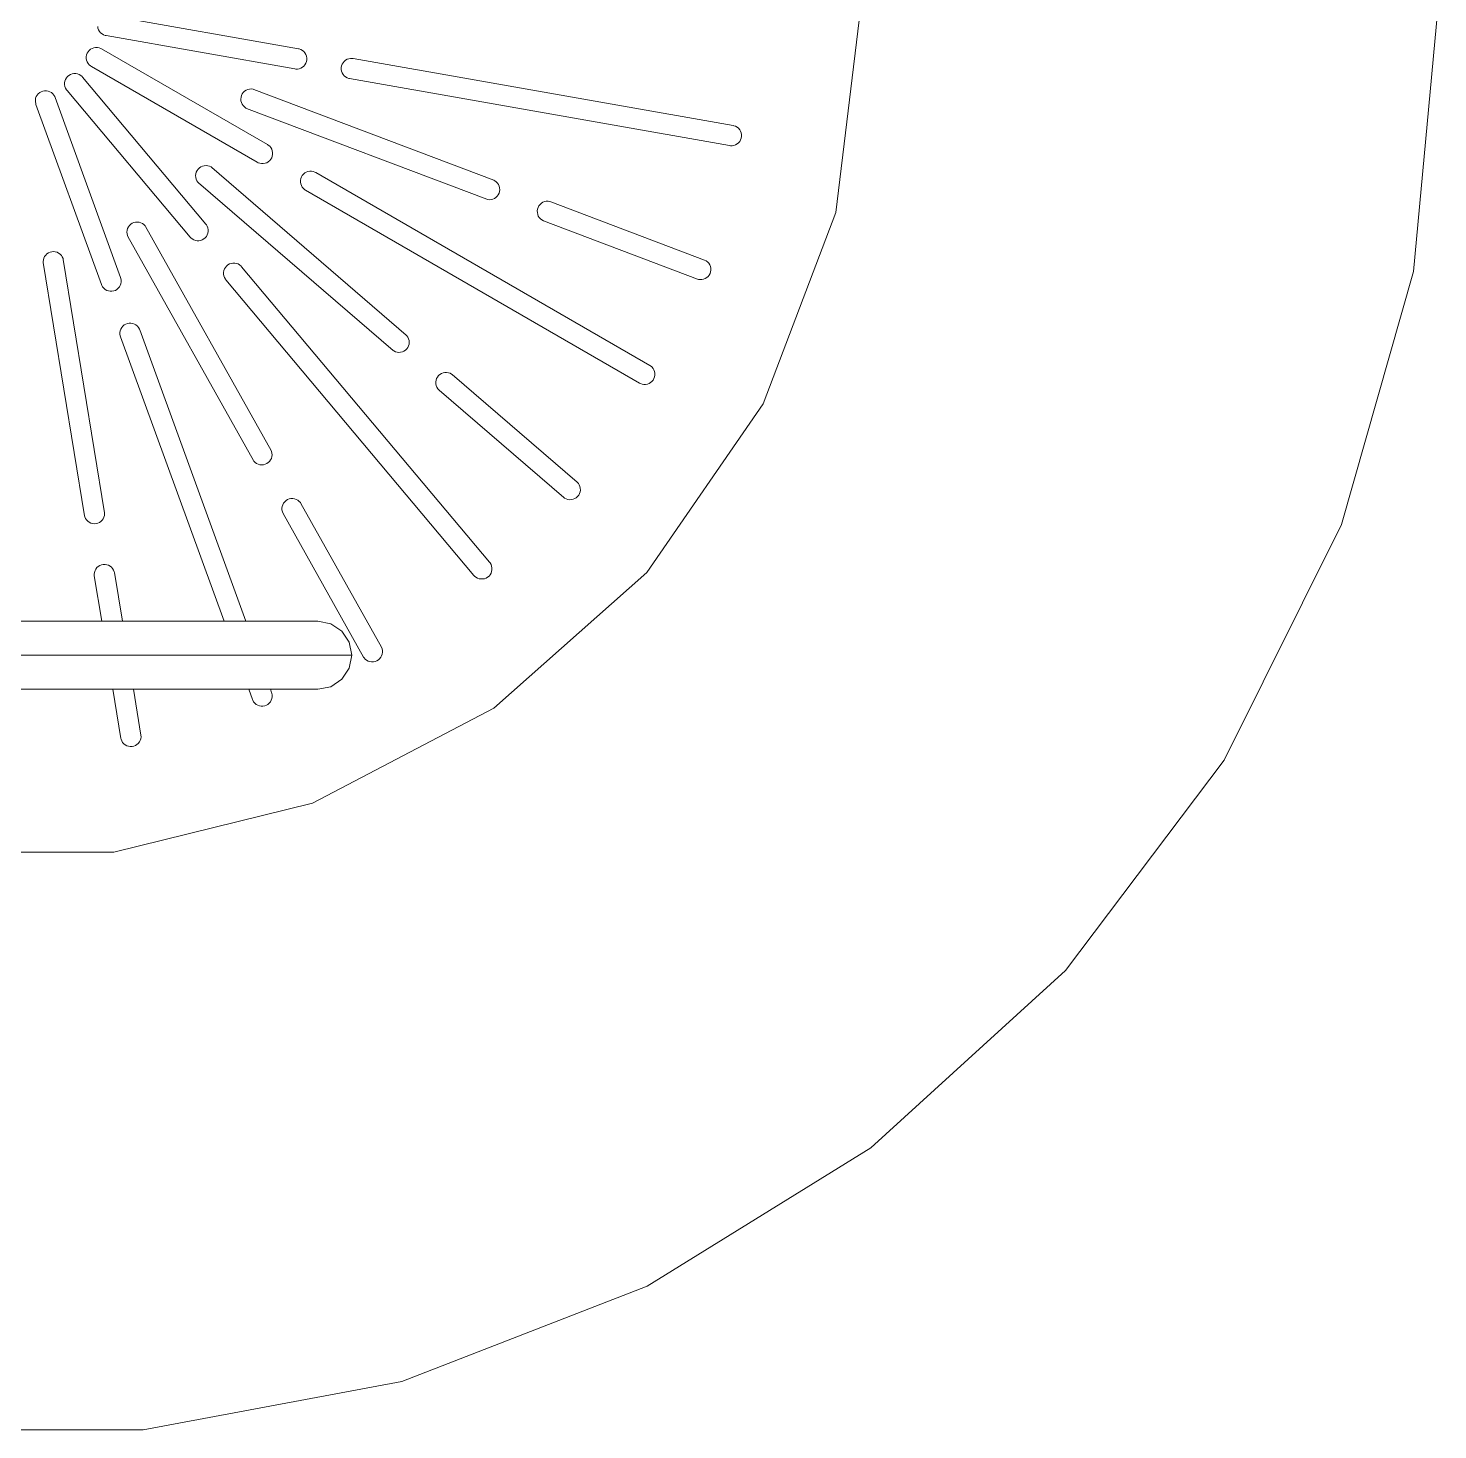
# Model space of a CAD drawing. Header units: millimetres. Extents: x 12228 to 15818, y 15837 to 21284.
# Drawn here: x 13551.3 to 13758.8, y 20088.5 to 20294.8 of the extents above; entities that cross this region are included whole.
import ezdxf

# ---------------------------------------------------------------- set-up
doc = ezdxf.new("R2010")
doc.units = ezdxf.units.MM
doc.header["$LTSCALE"] = 3
for name, color, linetype, lineweight in [('Elementy modelu - Kształty_Nr_pióra__1', 7, 'Continuous', 13), ('Konstrukcja - Stropy_Nr_pióra__1', 7, 'Continuous', 13), ('Konstrukcja - Słupy_Nr_pióra__1', 7, 'Continuous', 13)]:
    doc.layers.add(name, color=color, linetype=linetype, lineweight=lineweight)

msp = doc.modelspace()

# ---------------------------------------------------------------- linework, layer by layer
at = {"layer": 'Elementy modelu - Kształty_Nr_pióra__1', "linetype": 'Continuous'}
for p, q in [((13593.91, 20207.52), (13503.91, 20207.52)), ((13595.82, 20207.14), (13593.91, 20207.52)), ((13597.45, 20206.06), (13595.82, 20207.14)), ((13598.53, 20204.43), (13597.45, 20206.06)), ((13598.91, 20202.52), (13598.53, 20204.43)), ((13598.91, 20202.52), (13498.91, 20202.52)), ((13598.53, 20200.61), (13598.91, 20202.52)), ((13597.45, 20198.99), (13598.53, 20200.61)), ((13593.91, 20197.52), (13503.91, 20197.52)), ((13593.91, 20197.52), (13595.82, 20197.9)), ((13595.82, 20197.9), (13597.45, 20198.99))]:
    msp.add_line(p, q, dxfattribs=at)
at = {"layer": 'Konstrukcja - Stropy_Nr_pióra__1', "linetype": 'Continuous'}
for p, q in [((13561.51, 20295.08), (13561.55, 20294.82)), ((13561.55, 20294.82), (13561.64, 20294.57)), ((13591.05, 20291.79), (13563.27, 20296.69)), ((13561.64, 20294.57), (13561.78, 20294.35)), ((13561.78, 20294.35), (13561.94, 20294.15)), ((13561.94, 20294.15), (13562.15, 20293.98)), ((13562.15, 20293.98), (13562.37, 20293.85)), ((13562.37, 20293.85), (13562.62, 20293.76)), ((13562.62, 20293.76), (13562.75, 20293.73)), ((13562.75, 20293.73), (13590.53, 20288.84)), ((13559.88, 20290.89), (13559.83, 20290.63)), ((13559.97, 20291.14), (13559.88, 20290.89)), ((13560.1, 20291.36), (13559.97, 20291.14)), ((13560.27, 20291.56), (13560.1, 20291.36)), ((13560.47, 20291.73), (13560.27, 20291.56)), ((13560.69, 20291.86), (13560.47, 20291.73)), ((13560.94, 20291.95), (13560.69, 20291.86)), ((13561.2, 20292), (13560.94, 20291.95)), ((13561.46, 20292), (13561.2, 20292)), ((13561.72, 20291.95), (13561.46, 20292)), ((13561.97, 20291.86), (13561.72, 20291.95)), ((13562.08, 20291.8), (13561.97, 20291.86)), ((13586.51, 20277.69), (13562.08, 20291.8)), ((13591.18, 20291.77), (13591.05, 20291.79)), ((13591.43, 20291.68), (13591.18, 20291.77)), ((13591.65, 20291.55), (13591.43, 20291.68)), ((13591.86, 20291.38), (13591.65, 20291.55)), ((13592.02, 20291.18), (13591.86, 20291.38)), ((13592.16, 20290.95), (13592.02, 20291.18)), ((13592.24, 20290.7), (13592.16, 20290.95)), ((13592.29, 20290.44), (13592.24, 20290.7)), ((13559.83, 20290.63), (13559.83, 20290.37)), ((13559.83, 20290.37), (13559.88, 20290.11)), ((13559.88, 20290.11), (13559.97, 20289.86)), ((13559.97, 20289.86), (13560.1, 20289.64)), ((13560.1, 20289.64), (13560.27, 20289.44)), ((13560.27, 20289.44), (13560.47, 20289.27)), ((13560.47, 20289.27), (13560.58, 20289.2)), ((13560.58, 20289.2), (13585.01, 20275.1)), ((13590.53, 20288.84), (13590.66, 20288.81)), ((13590.66, 20288.81), (13590.92, 20288.81)), ((13590.92, 20288.81), (13591.18, 20288.86)), ((13591.18, 20288.86), (13591.43, 20288.95)), ((13591.43, 20288.95), (13591.65, 20289.08)), ((13591.65, 20289.08), (13591.86, 20289.25)), ((13591.86, 20289.25), (13592.02, 20289.45)), ((13592.02, 20289.45), (13592.16, 20289.68)), ((13592.16, 20289.68), (13592.25, 20289.92)), ((13592.25, 20289.92), (13592.29, 20290.18)), ((13592.29, 20290.18), (13592.29, 20290.44)), ((13597.41, 20289.28), (13597.36, 20289.02)), ((13597.36, 20289.02), (13597.36, 20288.76)), ((13597.36, 20288.76), (13597.41, 20288.5)), ((13597.5, 20289.53), (13597.41, 20289.28)), ((13597.63, 20289.75), (13597.5, 20289.53)), ((13597.8, 20289.95), (13597.63, 20289.75)), ((13598, 20290.12), (13597.8, 20289.95)), ((13598.22, 20290.25), (13598, 20290.12)), ((13598.47, 20290.34), (13598.22, 20290.25)), ((13598.73, 20290.39), (13598.47, 20290.34)), ((13598.99, 20290.39), (13598.73, 20290.39)), ((13599.12, 20290.37), (13598.99, 20290.39)), ((13655.06, 20280.5), (13599.12, 20290.37)), ((13556.69, 20287.04), (13556.64, 20286.78)), ((13556.64, 20286.78), (13556.64, 20286.52)), ((13556.64, 20286.52), (13556.69, 20286.26)), ((13556.78, 20287.28), (13556.69, 20287.04)), ((13556.91, 20287.51), (13556.78, 20287.28)), ((13557.08, 20287.71), (13556.91, 20287.51)), ((13557.28, 20287.88), (13557.08, 20287.71)), ((13557.51, 20288.01), (13557.28, 20287.88)), ((13557.75, 20288.1), (13557.51, 20288.01)), ((13558.01, 20288.15), (13557.75, 20288.1)), ((13558.27, 20288.15), (13558.01, 20288.15)), ((13558.53, 20288.1), (13558.27, 20288.15)), ((13558.78, 20288.01), (13558.53, 20288.1)), ((13559.01, 20287.88), (13558.78, 20288.01)), ((13559.21, 20287.71), (13559.01, 20287.88)), ((13559.29, 20287.61), (13559.21, 20287.71)), ((13577.43, 20266), (13559.29, 20287.61)), ((13597.41, 20288.5), (13597.5, 20288.25)), ((13597.5, 20288.25), (13597.63, 20288.03)), ((13597.63, 20288.03), (13597.8, 20287.83)), ((13597.8, 20287.83), (13598, 20287.66)), ((13598, 20287.66), (13598.22, 20287.53)), ((13598.22, 20287.53), (13598.47, 20287.44)), ((13598.47, 20287.44), (13598.6, 20287.41)), ((13598.6, 20287.41), (13654.54, 20277.55)), ((13552.37, 20284.51), (13552.33, 20284.25)), ((13552.46, 20284.75), (13552.37, 20284.51)), ((13552.6, 20284.98), (13552.46, 20284.75)), ((13552.76, 20285.18), (13552.6, 20284.98)), ((13552.97, 20285.35), (13552.76, 20285.18)), ((13553.19, 20285.48), (13552.97, 20285.35)), ((13553.44, 20285.57), (13553.19, 20285.48)), ((13553.7, 20285.62), (13553.44, 20285.57)), ((13553.96, 20285.62), (13553.7, 20285.62)), ((13554.22, 20285.57), (13553.96, 20285.62)), ((13554.47, 20285.48), (13554.22, 20285.57)), ((13554.69, 20285.35), (13554.47, 20285.48)), ((13554.89, 20285.18), (13554.69, 20285.35)), ((13555.06, 20284.98), (13554.89, 20285.18)), ((13555.19, 20284.75), (13555.06, 20284.98)), ((13555.24, 20284.63), (13555.19, 20284.75)), ((13564.89, 20258.12), (13555.24, 20284.63)), ((13556.69, 20286.26), (13556.78, 20286.01)), ((13556.78, 20286.01), (13556.91, 20285.78)), ((13556.91, 20285.78), (13556.99, 20285.68)), ((13556.99, 20285.68), (13575.13, 20264.07)), ((13582.61, 20284.66), (13582.59, 20284.4)), ((13582.69, 20284.91), (13582.61, 20284.66)), ((13582.8, 20285.15), (13582.69, 20284.91)), ((13582.95, 20285.36), (13582.8, 20285.15)), ((13583.14, 20285.54), (13582.95, 20285.36)), ((13583.36, 20285.69), (13583.14, 20285.54)), ((13583.6, 20285.8), (13583.36, 20285.69)), ((13583.85, 20285.86), (13583.6, 20285.8)), ((13584.12, 20285.88), (13583.85, 20285.86)), ((13584.38, 20285.85), (13584.12, 20285.88)), ((13584.5, 20285.82), (13584.38, 20285.85)), ((13619.84, 20272.44), (13584.5, 20285.82)), ((13552.33, 20284.25), (13552.33, 20283.98)), ((13552.33, 20283.98), (13552.38, 20283.73)), ((13552.38, 20283.73), (13552.42, 20283.6)), ((13552.42, 20283.6), (13562.07, 20257.09)), ((13582.59, 20284.4), (13582.6, 20284.14)), ((13582.6, 20284.14), (13582.67, 20283.88)), ((13582.67, 20283.88), (13582.77, 20283.64)), ((13582.77, 20283.64), (13582.92, 20283.43)), ((13582.92, 20283.43), (13583.1, 20283.24)), ((13583.1, 20283.24), (13583.32, 20283.08)), ((13583.32, 20283.08), (13583.44, 20283.02)), ((13583.44, 20283.02), (13618.78, 20269.64)), ((13655.19, 20280.48), (13655.06, 20280.5)), ((13655.43, 20280.39), (13655.19, 20280.48)), ((13655.66, 20280.26), (13655.43, 20280.39)), ((13655.86, 20280.09), (13655.66, 20280.26)), ((13656.03, 20279.89), (13655.86, 20280.09)), ((13656.16, 20279.66), (13656.03, 20279.89)), ((13656.03, 20278.16), (13656.16, 20278.39)), ((13656.25, 20279.42), (13656.16, 20279.66)), ((13656.16, 20278.39), (13656.25, 20278.64)), ((13656.3, 20279.16), (13656.25, 20279.42)), ((13656.25, 20278.64), (13656.3, 20278.9)), ((13656.3, 20278.9), (13656.3, 20279.16)), ((13586.63, 20277.63), (13586.51, 20277.69)), ((13586.83, 20277.46), (13586.63, 20277.63)), ((13587, 20277.26), (13586.83, 20277.46)), ((13587.13, 20277.03), (13587, 20277.26)), ((13587.22, 20276.79), (13587.13, 20277.03)), ((13587.26, 20276.53), (13587.22, 20276.79)), ((13587.22, 20276.01), (13587.26, 20276.26)), ((13587.26, 20276.26), (13587.26, 20276.53)), ((13654.54, 20277.55), (13654.67, 20277.53)), ((13654.67, 20277.53), (13654.93, 20277.53)), ((13654.93, 20277.53), (13655.19, 20277.57)), ((13655.19, 20277.57), (13655.43, 20277.66)), ((13655.43, 20277.66), (13655.66, 20277.79)), ((13655.66, 20277.79), (13655.86, 20277.96)), ((13655.86, 20277.96), (13656.03, 20278.16)), ((13576.3, 20274.09), (13576.14, 20273.88)), ((13576.49, 20274.28), (13576.3, 20274.09)), ((13576.7, 20274.42), (13576.49, 20274.28)), ((13576.94, 20274.53), (13576.7, 20274.42)), ((13577.2, 20274.59), (13576.94, 20274.53)), ((13577.46, 20274.61), (13577.2, 20274.59)), ((13577.72, 20274.59), (13577.46, 20274.61)), ((13577.97, 20274.51), (13577.72, 20274.59)), ((13578.21, 20274.4), (13577.97, 20274.51)), ((13578.32, 20274.32), (13578.21, 20274.4)), ((13606.94, 20249.66), (13578.32, 20274.32)), ((13585.01, 20275.1), (13585.13, 20275.03)), ((13585.13, 20275.03), (13585.37, 20274.94)), ((13585.37, 20274.94), (13585.63, 20274.9)), ((13585.63, 20274.9), (13585.89, 20274.9)), ((13585.89, 20274.9), (13586.15, 20274.94)), ((13586.15, 20274.94), (13586.4, 20275.03)), ((13586.4, 20275.03), (13586.63, 20275.16)), ((13586.63, 20275.16), (13586.83, 20275.33)), ((13586.83, 20275.33), (13587, 20275.53)), ((13587, 20275.53), (13587.13, 20275.76)), ((13587.13, 20275.76), (13587.22, 20276.01)), ((13575.96, 20273.39), (13575.93, 20273.13)), ((13575.93, 20273.13), (13575.95, 20272.87)), ((13575.95, 20272.87), (13576.01, 20272.62)), ((13576.03, 20273.65), (13575.96, 20273.39)), ((13576.01, 20272.62), (13576.12, 20272.38)), ((13576.14, 20273.88), (13576.03, 20273.65)), ((13576.12, 20272.38), (13576.27, 20272.16)), ((13576.27, 20272.16), (13576.37, 20272.06)), ((13576.37, 20272.06), (13604.99, 20247.4)), ((13591.4, 20272.69), (13591.36, 20272.43)), ((13591.36, 20272.43), (13591.36, 20272.17)), ((13591.36, 20272.17), (13591.4, 20271.91)), ((13591.49, 20272.93), (13591.4, 20272.69)), ((13591.63, 20273.16), (13591.49, 20272.93)), ((13591.79, 20273.36), (13591.63, 20273.16)), ((13592, 20273.53), (13591.79, 20273.36)), ((13592.22, 20273.66), (13592, 20273.53)), ((13592.47, 20273.75), (13592.22, 20273.66)), ((13592.73, 20273.8), (13592.47, 20273.75)), ((13592.99, 20273.8), (13592.73, 20273.8)), ((13593.25, 20273.75), (13592.99, 20273.8)), ((13593.5, 20273.66), (13593.25, 20273.75)), ((13593.61, 20273.6), (13593.5, 20273.66)), ((13642.8, 20245.2), (13593.61, 20273.6)), ((13619.96, 20272.37), (13619.84, 20272.44)), ((13620.18, 20272.22), (13619.96, 20272.37)), ((13620.36, 20272.03), (13620.18, 20272.22)), ((13620.51, 20271.81), (13620.36, 20272.03)), ((13591.4, 20271.91), (13591.49, 20271.66)), ((13591.49, 20271.66), (13591.63, 20271.43)), ((13591.63, 20271.43), (13591.79, 20271.23)), ((13591.79, 20271.23), (13592, 20271.06)), ((13592, 20271.06), (13592.11, 20271)), ((13592.11, 20271), (13641.3, 20242.6)), ((13619.92, 20269.77), (13620.14, 20269.91)), ((13620.14, 20269.91), (13620.33, 20270.1)), ((13620.33, 20270.1), (13620.48, 20270.31)), ((13620.48, 20270.31), (13620.6, 20270.54)), ((13620.61, 20271.57), (13620.51, 20271.81)), ((13620.6, 20270.54), (13620.67, 20270.8)), ((13620.68, 20271.32), (13620.61, 20271.57)), ((13620.67, 20270.8), (13620.7, 20271.06)), ((13620.7, 20271.06), (13620.68, 20271.32)), ((13618.78, 20269.64), (13618.9, 20269.6)), ((13618.9, 20269.6), (13619.16, 20269.58)), ((13619.16, 20269.58), (13619.43, 20269.6)), ((13619.43, 20269.6), (13619.68, 20269.66)), ((13619.68, 20269.66), (13619.92, 20269.77)), ((13626.27, 20268.2), (13626.23, 20267.94)), ((13626.23, 20267.94), (13626.24, 20267.68)), ((13626.35, 20268.45), (13626.27, 20268.2)), ((13626.47, 20268.68), (13626.35, 20268.45)), ((13626.64, 20268.89), (13626.47, 20268.68)), ((13626.83, 20269.06), (13626.64, 20268.89)), ((13627.06, 20269.2), (13626.83, 20269.06)), ((13627.3, 20269.3), (13627.06, 20269.2)), ((13627.56, 20269.35), (13627.3, 20269.3)), ((13627.82, 20269.36), (13627.56, 20269.35)), ((13628.08, 20269.32), (13627.82, 20269.36)), ((13628.2, 20269.28), (13628.08, 20269.32)), ((13650.87, 20260.7), (13628.2, 20269.28)), ((13566.19, 20265.78), (13566.04, 20265.57)), ((13566.38, 20265.96), (13566.19, 20265.78)), ((13566.6, 20266.11), (13566.38, 20265.96)), ((13566.84, 20266.22), (13566.6, 20266.11)), ((13567.09, 20266.28), (13566.84, 20266.22)), ((13567.35, 20266.3), (13567.09, 20266.28)), ((13567.61, 20266.27), (13567.35, 20266.3)), ((13567.87, 20266.2), (13567.61, 20266.27)), ((13568.1, 20266.09), (13567.87, 20266.2)), ((13568.31, 20265.93), (13568.1, 20266.09)), ((13568.5, 20265.74), (13568.31, 20265.93)), ((13568.57, 20265.63), (13568.5, 20265.74)), ((13577.51, 20265.9), (13577.43, 20266)), ((13577.64, 20265.67), (13577.51, 20265.9)), ((13626.24, 20267.68), (13626.29, 20267.42)), ((13626.29, 20267.42), (13626.38, 20267.18)), ((13626.38, 20267.18), (13626.52, 20266.96)), ((13626.52, 20266.96), (13626.7, 20266.76)), ((13626.7, 20266.76), (13626.9, 20266.6)), ((13626.9, 20266.6), (13627.14, 20266.47)), ((13627.14, 20266.47), (13649.81, 20257.9)), ((13565.85, 20265.08), (13565.82, 20264.82)), ((13565.82, 20264.82), (13565.84, 20264.56)), ((13565.84, 20264.56), (13565.9, 20264.3)), ((13565.92, 20265.33), (13565.85, 20265.08)), ((13565.9, 20264.3), (13565.96, 20264.17)), ((13566.04, 20265.57), (13565.92, 20265.33)), ((13565.96, 20264.17), (13584.43, 20231.21)), ((13587.04, 20232.67), (13568.57, 20265.63)), ((13575.13, 20264.07), (13575.21, 20263.97)), ((13575.21, 20263.97), (13575.41, 20263.8)), ((13575.41, 20263.8), (13575.64, 20263.67)), ((13575.64, 20263.67), (13575.89, 20263.58)), ((13576.67, 20263.58), (13576.91, 20263.67)), ((13576.91, 20263.67), (13577.14, 20263.8)), ((13577.14, 20263.8), (13577.34, 20263.97)), ((13577.34, 20263.97), (13577.51, 20264.17)), ((13577.51, 20264.17), (13577.64, 20264.4)), ((13577.73, 20265.43), (13577.64, 20265.67)), ((13577.64, 20264.4), (13577.73, 20264.65)), ((13577.78, 20265.17), (13577.73, 20265.43)), ((13577.73, 20264.65), (13577.78, 20264.91)), ((13577.78, 20264.91), (13577.78, 20265.17)), ((13554.04, 20261.61), (13553.85, 20261.43)), ((13554.26, 20261.76), (13554.04, 20261.61)), ((13554.49, 20261.86), (13554.26, 20261.76)), ((13554.75, 20261.93), (13554.49, 20261.86)), ((13555.01, 20261.95), (13554.75, 20261.93)), ((13555.27, 20261.92), (13555.01, 20261.95)), ((13555.52, 20261.85), (13555.27, 20261.92)), ((13555.76, 20261.73), (13555.52, 20261.85)), ((13555.97, 20261.58), (13555.76, 20261.73)), ((13575.89, 20263.58), (13576.15, 20263.54)), ((13576.15, 20263.54), (13576.41, 20263.54)), ((13576.41, 20263.54), (13576.67, 20263.58)), ((13553.51, 20260.73), (13553.48, 20260.47)), ((13553.48, 20260.47), (13553.49, 20260.32)), ((13553.49, 20260.32), (13559.57, 20223.03)), ((13553.58, 20260.98), (13553.51, 20260.73)), ((13553.69, 20261.21), (13553.58, 20260.98)), ((13553.85, 20261.43), (13553.69, 20261.21)), ((13556.16, 20261.39), (13555.97, 20261.58)), ((13556.3, 20261.17), (13556.16, 20261.39)), ((13556.41, 20260.93), (13556.3, 20261.17)), ((13556.44, 20260.8), (13556.41, 20260.93)), ((13562.52, 20223.51), (13556.44, 20260.8)), ((13580.31, 20259.62), (13580.18, 20259.4)), ((13580.48, 20259.82), (13580.31, 20259.62)), ((13580.68, 20259.99), (13580.48, 20259.82)), ((13580.91, 20260.12), (13580.68, 20259.99)), ((13581.15, 20260.21), (13580.91, 20260.12)), ((13581.41, 20260.26), (13581.15, 20260.21)), ((13581.68, 20260.26), (13581.41, 20260.26)), ((13581.93, 20260.21), (13581.68, 20260.26)), ((13582.18, 20260.12), (13581.93, 20260.21)), ((13582.41, 20259.99), (13582.18, 20260.12)), ((13582.61, 20259.82), (13582.41, 20259.99)), ((13582.69, 20259.72), (13582.61, 20259.82)), ((13619.2, 20216.21), (13582.69, 20259.72)), ((13651.11, 20260.58), (13650.87, 20260.7)), ((13651.32, 20260.41), (13651.11, 20260.58)), ((13651.49, 20260.22), (13651.32, 20260.41)), ((13651.63, 20259.99), (13651.49, 20260.22)), ((13651.73, 20259.75), (13651.63, 20259.99)), ((13651.78, 20259.49), (13651.73, 20259.75)), ((13564.93, 20258), (13564.89, 20258.12)), ((13564.98, 20257.74), (13564.93, 20258)), ((13564.93, 20257.22), (13564.98, 20257.48)), ((13564.98, 20257.48), (13564.98, 20257.74)), ((13580.09, 20259.15), (13580.04, 20258.89)), ((13580.04, 20258.89), (13580.04, 20258.63)), ((13580.04, 20258.63), (13580.09, 20258.37)), ((13580.18, 20259.4), (13580.09, 20259.15)), ((13580.09, 20258.37), (13580.18, 20258.12)), ((13580.18, 20258.12), (13580.31, 20257.9)), ((13580.31, 20257.9), (13580.39, 20257.79)), ((13580.39, 20257.79), (13616.91, 20214.28)), ((13649.81, 20257.9), (13649.94, 20257.85)), ((13649.94, 20257.85), (13650.2, 20257.82)), ((13650.2, 20257.82), (13650.46, 20257.82)), ((13650.46, 20257.82), (13650.72, 20257.88)), ((13650.72, 20257.88), (13650.96, 20257.97)), ((13650.96, 20257.97), (13651.18, 20258.11)), ((13651.18, 20258.11), (13651.38, 20258.29)), ((13651.38, 20258.29), (13651.54, 20258.49)), ((13651.54, 20258.49), (13651.67, 20258.72)), ((13651.67, 20258.72), (13651.75, 20258.97)), ((13651.75, 20258.97), (13651.79, 20259.23)), ((13651.79, 20259.23), (13651.78, 20259.49)), ((13562.07, 20257.09), (13562.11, 20256.97)), ((13562.11, 20256.97), (13562.24, 20256.74)), ((13562.24, 20256.74), (13562.41, 20256.54)), ((13562.41, 20256.54), (13562.61, 20256.37)), ((13562.61, 20256.37), (13562.84, 20256.24)), ((13562.84, 20256.24), (13563.09, 20256.15)), ((13563.09, 20256.15), (13563.35, 20256.11)), ((13563.35, 20256.11), (13563.61, 20256.11)), ((13563.61, 20256.11), (13563.87, 20256.15)), ((13563.87, 20256.15), (13564.11, 20256.24)), ((13564.11, 20256.24), (13564.34, 20256.37)), ((13564.34, 20256.37), (13564.54, 20256.54)), ((13564.54, 20256.54), (13564.71, 20256.74)), ((13564.71, 20256.74), (13564.84, 20256.97)), ((13564.84, 20256.97), (13564.93, 20257.22)), ((13565.64, 20251.27), (13565.42, 20251.14)), ((13565.89, 20251.36), (13565.64, 20251.27)), ((13566.15, 20251.41), (13565.89, 20251.36)), ((13566.41, 20251.41), (13566.15, 20251.41)), ((13566.67, 20251.36), (13566.41, 20251.41)), ((13566.92, 20251.27), (13566.67, 20251.36)), ((13567.14, 20251.14), (13566.92, 20251.27)), ((13564.83, 20250.3), (13564.78, 20250.04)), ((13564.78, 20250.04), (13564.78, 20249.78)), ((13564.78, 20249.78), (13564.83, 20249.52)), ((13564.92, 20250.54), (13564.83, 20250.3)), ((13564.83, 20249.52), (13564.87, 20249.39)), ((13564.87, 20249.39), (13580.11, 20207.52)), ((13565.05, 20250.77), (13564.92, 20250.54)), ((13565.22, 20250.97), (13565.05, 20250.77)), ((13565.42, 20251.14), (13565.22, 20250.97)), ((13567.35, 20250.97), (13567.14, 20251.14)), ((13567.51, 20250.77), (13567.35, 20250.97)), ((13567.65, 20250.54), (13567.51, 20250.77)), ((13567.69, 20250.42), (13567.65, 20250.54)), ((13583.3, 20207.52), (13567.69, 20250.42)), ((13607.04, 20249.56), (13606.94, 20249.66)), ((13607.19, 20249.34), (13607.04, 20249.56)), ((13607.29, 20249.1), (13607.19, 20249.34)), ((13604.99, 20247.4), (13605.1, 20247.32)), ((13605.1, 20247.32), (13605.33, 20247.2)), ((13605.33, 20247.2), (13605.59, 20247.13)), ((13605.59, 20247.13), (13605.85, 20247.11)), ((13605.85, 20247.11), (13606.11, 20247.12)), ((13606.11, 20247.12), (13606.36, 20247.19)), ((13606.36, 20247.19), (13606.6, 20247.29)), ((13606.6, 20247.29), (13606.82, 20247.44)), ((13606.82, 20247.44), (13607.01, 20247.62)), ((13607.01, 20247.62), (13607.16, 20247.84)), ((13607.16, 20247.84), (13607.28, 20248.07)), ((13607.28, 20248.07), (13607.35, 20248.32)), ((13607.36, 20248.85), (13607.29, 20249.1)), ((13607.35, 20248.32), (13607.38, 20248.59)), ((13607.38, 20248.59), (13607.36, 20248.85)), ((13642.91, 20245.13), (13642.8, 20245.2)), ((13643.11, 20244.96), (13642.91, 20245.13)), ((13611.33, 20243), (13611.29, 20242.75)), ((13611.41, 20243.25), (13611.33, 20243)), ((13611.54, 20243.48), (13611.41, 20243.25)), ((13611.7, 20243.69), (13611.54, 20243.48)), ((13611.89, 20243.87), (13611.7, 20243.69)), ((13612.12, 20244), (13611.89, 20243.87)), ((13612.36, 20244.1), (13612.12, 20244)), ((13612.62, 20244.15), (13612.36, 20244.1)), ((13612.88, 20244.16), (13612.62, 20244.15)), ((13613.14, 20244.12), (13612.88, 20244.16)), ((13613.39, 20244.04), (13613.14, 20244.12)), ((13613.62, 20243.91), (13613.39, 20244.04)), ((13613.72, 20243.83), (13613.62, 20243.91)), ((13632.09, 20228.02), (13613.72, 20243.83)), ((13643.28, 20244.76), (13643.11, 20244.96)), ((13643.11, 20242.83), (13643.28, 20243.03)), ((13643.41, 20244.53), (13643.28, 20244.76)), ((13643.28, 20243.03), (13643.41, 20243.26)), ((13643.5, 20244.29), (13643.41, 20244.53)), ((13643.41, 20243.26), (13643.5, 20243.51)), ((13643.55, 20244.03), (13643.5, 20244.29)), ((13643.5, 20243.51), (13643.55, 20243.77)), ((13643.55, 20243.77), (13643.55, 20244.03)), ((13611.29, 20242.75), (13611.3, 20242.48)), ((13611.3, 20242.48), (13611.35, 20242.23)), ((13611.35, 20242.23), (13611.45, 20241.98)), ((13611.45, 20241.98), (13611.58, 20241.76)), ((13611.58, 20241.76), (13611.77, 20241.56)), ((13611.77, 20241.56), (13630.14, 20225.75)), ((13641.3, 20242.6), (13641.41, 20242.53)), ((13641.41, 20242.53), (13641.66, 20242.44)), ((13641.66, 20242.44), (13641.92, 20242.4)), ((13641.92, 20242.4), (13642.18, 20242.4)), ((13642.18, 20242.4), (13642.44, 20242.44)), ((13642.44, 20242.44), (13642.69, 20242.53)), ((13642.69, 20242.53), (13642.91, 20242.66)), ((13642.91, 20242.66), (13643.11, 20242.83)), ((13587.09, 20232.54), (13587.04, 20232.67)), ((13587.16, 20232.29), (13587.09, 20232.54)), ((13584.43, 20231.21), (13584.5, 20231.1)), ((13584.5, 20231.1), (13584.68, 20230.91)), ((13584.68, 20230.91), (13584.9, 20230.76)), ((13584.9, 20230.76), (13585.13, 20230.64)), ((13585.13, 20230.64), (13585.38, 20230.57)), ((13585.38, 20230.57), (13585.64, 20230.54)), ((13585.64, 20230.54), (13585.91, 20230.56)), ((13585.91, 20230.56), (13586.16, 20230.63)), ((13586.16, 20230.63), (13586.4, 20230.73)), ((13586.4, 20230.73), (13586.62, 20230.88)), ((13586.62, 20230.88), (13586.81, 20231.06)), ((13586.81, 20231.06), (13586.96, 20231.28)), ((13586.96, 20231.28), (13587.08, 20231.51)), ((13587.08, 20231.51), (13587.15, 20231.76)), ((13587.15, 20231.76), (13587.18, 20232.02)), ((13587.18, 20232.02), (13587.16, 20232.29)), ((13632.28, 20227.82), (13632.09, 20228.02)), ((13632.41, 20227.6), (13632.28, 20227.82)), ((13632.33, 20226.09), (13632.45, 20226.33)), ((13632.51, 20227.35), (13632.41, 20227.6)), ((13632.45, 20226.33), (13632.53, 20226.57)), ((13632.56, 20227.1), (13632.51, 20227.35)), ((13632.53, 20226.57), (13632.57, 20226.83)), ((13632.57, 20226.83), (13632.56, 20227.1)), ((13588.67, 20224.44), (13588.63, 20224.18)), ((13588.76, 20224.68), (13588.67, 20224.44)), ((13588.88, 20224.92), (13588.76, 20224.68)), ((13589.04, 20225.12), (13588.88, 20224.92)), ((13589.24, 20225.3), (13589.04, 20225.12)), ((13589.46, 20225.43), (13589.24, 20225.3)), ((13589.71, 20225.53), (13589.46, 20225.43)), ((13589.96, 20225.58), (13589.71, 20225.53)), ((13590.23, 20225.59), (13589.96, 20225.58)), ((13590.49, 20225.55), (13590.23, 20225.59)), ((13590.74, 20225.47), (13590.49, 20225.55)), ((13590.97, 20225.35), (13590.74, 20225.47)), ((13591.17, 20225.18), (13590.97, 20225.35)), ((13591.35, 20224.99), (13591.17, 20225.18)), ((13591.42, 20224.87), (13591.35, 20224.99)), ((13603.27, 20203.73), (13591.42, 20224.87)), ((13630.14, 20225.75), (13630.24, 20225.66)), ((13630.24, 20225.66), (13630.47, 20225.54)), ((13630.47, 20225.54), (13630.72, 20225.46)), ((13630.72, 20225.46), (13630.98, 20225.42)), ((13630.98, 20225.42), (13631.24, 20225.43)), ((13631.24, 20225.43), (13631.5, 20225.48)), ((13631.5, 20225.48), (13631.74, 20225.58)), ((13631.74, 20225.58), (13631.97, 20225.71)), ((13631.97, 20225.71), (13632.16, 20225.89)), ((13632.16, 20225.89), (13632.33, 20226.09)), ((13559.57, 20223.03), (13559.6, 20222.91)), ((13559.6, 20222.91), (13559.71, 20222.67)), ((13559.71, 20222.67), (13559.85, 20222.45)), ((13559.85, 20222.45), (13560.04, 20222.26)), ((13560.04, 20222.26), (13560.25, 20222.11)), ((13561.75, 20222.08), (13561.97, 20222.23)), ((13561.97, 20222.23), (13562.16, 20222.41)), ((13562.16, 20222.41), (13562.31, 20222.62)), ((13562.31, 20222.62), (13562.43, 20222.86)), ((13562.43, 20222.86), (13562.5, 20223.11)), ((13562.5, 20223.11), (13562.53, 20223.37)), ((13562.53, 20223.37), (13562.52, 20223.51)), ((13588.63, 20224.18), (13588.64, 20223.91)), ((13588.64, 20223.91), (13588.7, 20223.66)), ((13588.7, 20223.66), (13588.8, 20223.41)), ((13588.8, 20223.41), (13600.65, 20202.26)), ((13560.25, 20222.11), (13560.48, 20221.99)), ((13560.48, 20221.99), (13560.74, 20221.92)), ((13560.74, 20221.92), (13561, 20221.89)), ((13561, 20221.89), (13561.26, 20221.91)), ((13561.26, 20221.91), (13561.51, 20221.97)), ((13561.51, 20221.97), (13561.75, 20222.08)), ((13619.29, 20216.11), (13619.2, 20216.21)), ((13619.42, 20215.88), (13619.29, 20216.11)), ((13561.03, 20214.73), (13561, 20214.48)), ((13561, 20214.48), (13561.01, 20214.21)), ((13561.01, 20214.21), (13562.1, 20207.52)), ((13561.12, 20214.98), (13561.03, 20214.73)), ((13561.24, 20215.21), (13561.12, 20214.98)), ((13561.4, 20215.42), (13561.24, 20215.21)), ((13561.6, 20215.6), (13561.4, 20215.42)), ((13561.82, 20215.73), (13561.6, 20215.6)), ((13562.07, 20215.83), (13561.82, 20215.73)), ((13562.32, 20215.88), (13562.07, 20215.83)), ((13562.59, 20215.89), (13562.32, 20215.88)), ((13562.85, 20215.85), (13562.59, 20215.89)), ((13563.1, 20215.77), (13562.85, 20215.85)), ((13563.33, 20215.64), (13563.1, 20215.77)), ((13563.53, 20215.48), (13563.33, 20215.64)), ((13563.71, 20215.29), (13563.53, 20215.48)), ((13563.84, 20215.06), (13563.71, 20215.29)), ((13563.94, 20214.82), (13563.84, 20215.06)), ((13563.97, 20214.69), (13563.94, 20214.82)), ((13565.14, 20207.52), (13563.97, 20214.69)), ((13616.91, 20214.28), (13616.99, 20214.18)), ((13616.99, 20214.18), (13617.19, 20214.01)), ((13617.19, 20214.01), (13617.42, 20213.88)), ((13617.42, 20213.88), (13617.66, 20213.79)), ((13618.44, 20213.79), (13618.69, 20213.88)), ((13618.69, 20213.88), (13618.92, 20214.01)), ((13618.92, 20214.01), (13619.12, 20214.18)), ((13619.12, 20214.18), (13619.29, 20214.38)), ((13619.29, 20214.38), (13619.42, 20214.61)), ((13619.51, 20215.64), (13619.42, 20215.88)), ((13619.42, 20214.61), (13619.51, 20214.86)), ((13619.55, 20215.38), (13619.51, 20215.64)), ((13619.51, 20214.86), (13619.55, 20215.12)), ((13619.55, 20215.12), (13619.55, 20215.38)), ((13617.66, 20213.79), (13617.92, 20213.75)), ((13617.92, 20213.75), (13618.19, 20213.75)), ((13618.19, 20213.75), (13618.44, 20213.79)), ((13603.37, 20203.48), (13603.27, 20203.73)), ((13603.43, 20203.23), (13603.37, 20203.48)), ((13600.65, 20202.26), (13600.72, 20202.15)), ((13600.72, 20202.15), (13600.9, 20201.96)), ((13600.9, 20201.96), (13601.1, 20201.79)), ((13601.1, 20201.79), (13601.33, 20201.67)), ((13601.33, 20201.67), (13601.58, 20201.59)), ((13601.58, 20201.59), (13601.84, 20201.55)), ((13601.84, 20201.55), (13602.1, 20201.56)), ((13602.1, 20201.56), (13602.36, 20201.61)), ((13602.36, 20201.61), (13602.6, 20201.71)), ((13602.6, 20201.71), (13602.83, 20201.84)), ((13602.83, 20201.84), (13603.02, 20202.02)), ((13603.02, 20202.02), (13603.19, 20202.22)), ((13603.19, 20202.22), (13603.31, 20202.45)), ((13603.31, 20202.45), (13603.39, 20202.7)), ((13603.39, 20202.7), (13603.43, 20202.96)), ((13603.43, 20202.96), (13603.43, 20203.23)), ((13563.73, 20197.52), (13564.91, 20190.28)), ((13567.87, 20190.77), (13566.77, 20197.52)), ((13583.75, 20197.52), (13584.3, 20196.02)), ((13587.12, 20197.04), (13586.94, 20197.52)), ((13584.3, 20196.02), (13584.34, 20195.9)), ((13584.34, 20195.9), (13584.47, 20195.67)), ((13584.47, 20195.67), (13584.64, 20195.47)), ((13584.64, 20195.47), (13584.84, 20195.3)), ((13584.84, 20195.3), (13585.07, 20195.17)), ((13586.34, 20195.17), (13586.57, 20195.3)), ((13586.57, 20195.3), (13586.77, 20195.47)), ((13586.77, 20195.47), (13586.94, 20195.67)), ((13586.94, 20195.67), (13587.07, 20195.9)), ((13587.07, 20195.9), (13587.16, 20196.14)), ((13587.16, 20196.92), (13587.12, 20197.04)), ((13587.21, 20196.66), (13587.16, 20196.92)), ((13587.16, 20196.14), (13587.21, 20196.4)), ((13587.21, 20196.4), (13587.21, 20196.66)), ((13585.07, 20195.17), (13585.32, 20195.08)), ((13585.32, 20195.08), (13585.58, 20195.03)), ((13585.58, 20195.03), (13585.84, 20195.03)), ((13585.84, 20195.03), (13586.1, 20195.08)), ((13586.1, 20195.08), (13586.34, 20195.17)), ((13564.91, 20190.28), (13564.94, 20190.16)), ((13564.94, 20190.16), (13565.04, 20189.91)), ((13565.04, 20189.91), (13565.18, 20189.69)), ((13565.18, 20189.69), (13565.35, 20189.49)), ((13565.35, 20189.49), (13565.56, 20189.33)), ((13565.56, 20189.33), (13565.79, 20189.2)), ((13565.79, 20189.2), (13566.04, 20189.12)), ((13566.04, 20189.12), (13566.3, 20189.08)), ((13566.3, 20189.08), (13566.56, 20189.09)), ((13566.56, 20189.09), (13566.82, 20189.14)), ((13566.82, 20189.14), (13567.06, 20189.24)), ((13567.06, 20189.24), (13567.28, 20189.38)), ((13567.28, 20189.38), (13567.48, 20189.55)), ((13567.48, 20189.55), (13567.64, 20189.76)), ((13567.64, 20189.76), (13567.77, 20189.99)), ((13567.77, 20189.99), (13567.85, 20190.24)), ((13567.85, 20190.24), (13567.89, 20190.5)), ((13567.89, 20190.5), (13567.87, 20190.77))]:
    msp.add_line(p, q, dxfattribs=at)
at = {"layer": 'Konstrukcja - Słupy_Nr_pióra__1', "linetype": 'Continuous'}
for p, q in [((13673.81, 20297.61), (13670.18, 20267.7)), ((13755.23, 20259.03), (13758.81, 20297.61)), ((13670.18, 20267.7), (13659.49, 20239.52)), ((13744.63, 20221.75), (13755.23, 20259.03)), ((13659.49, 20239.52), (13642.37, 20214.72)), ((13727.36, 20187.06), (13744.63, 20221.75)), ((13642.37, 20214.72), (13619.82, 20194.74)), ((13619.82, 20194.74), (13593.14, 20180.74)), ((13704, 20156.14), (13727.36, 20187.06)), ((13593.14, 20180.74), (13563.88, 20173.53)), ((13563.88, 20173.53), (13533.74, 20173.53)), ((13675.36, 20130.03), (13704, 20156.14)), ((13642.42, 20109.63), (13675.36, 20130.03)), ((13606.28, 20095.63), (13642.42, 20109.63)), ((13568.19, 20088.51), (13606.28, 20095.63)), ((13529.43, 20088.51), (13568.19, 20088.51))]:
    msp.add_line(p, q, dxfattribs=at)

doc.saveas('drawing.dxf')
